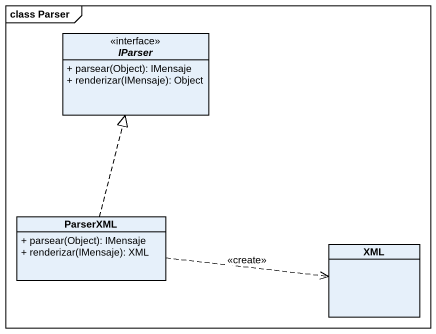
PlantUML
@startuml
mainframe class Parser
hide circle
hide empty members
skinparam classAttributeIconSize 0
interface IParser <<interface>> {
  + parsear(Object): IMensaje
  + renderizar(IMensaje): Object
}
class ParserXML {
  + parsear(Object): IMensaje
  + renderizar(IMensaje): XML
}
class XML
ParserXML .up.|> IParser
ParserXML .right.> XML : <<create>>
@enduml
